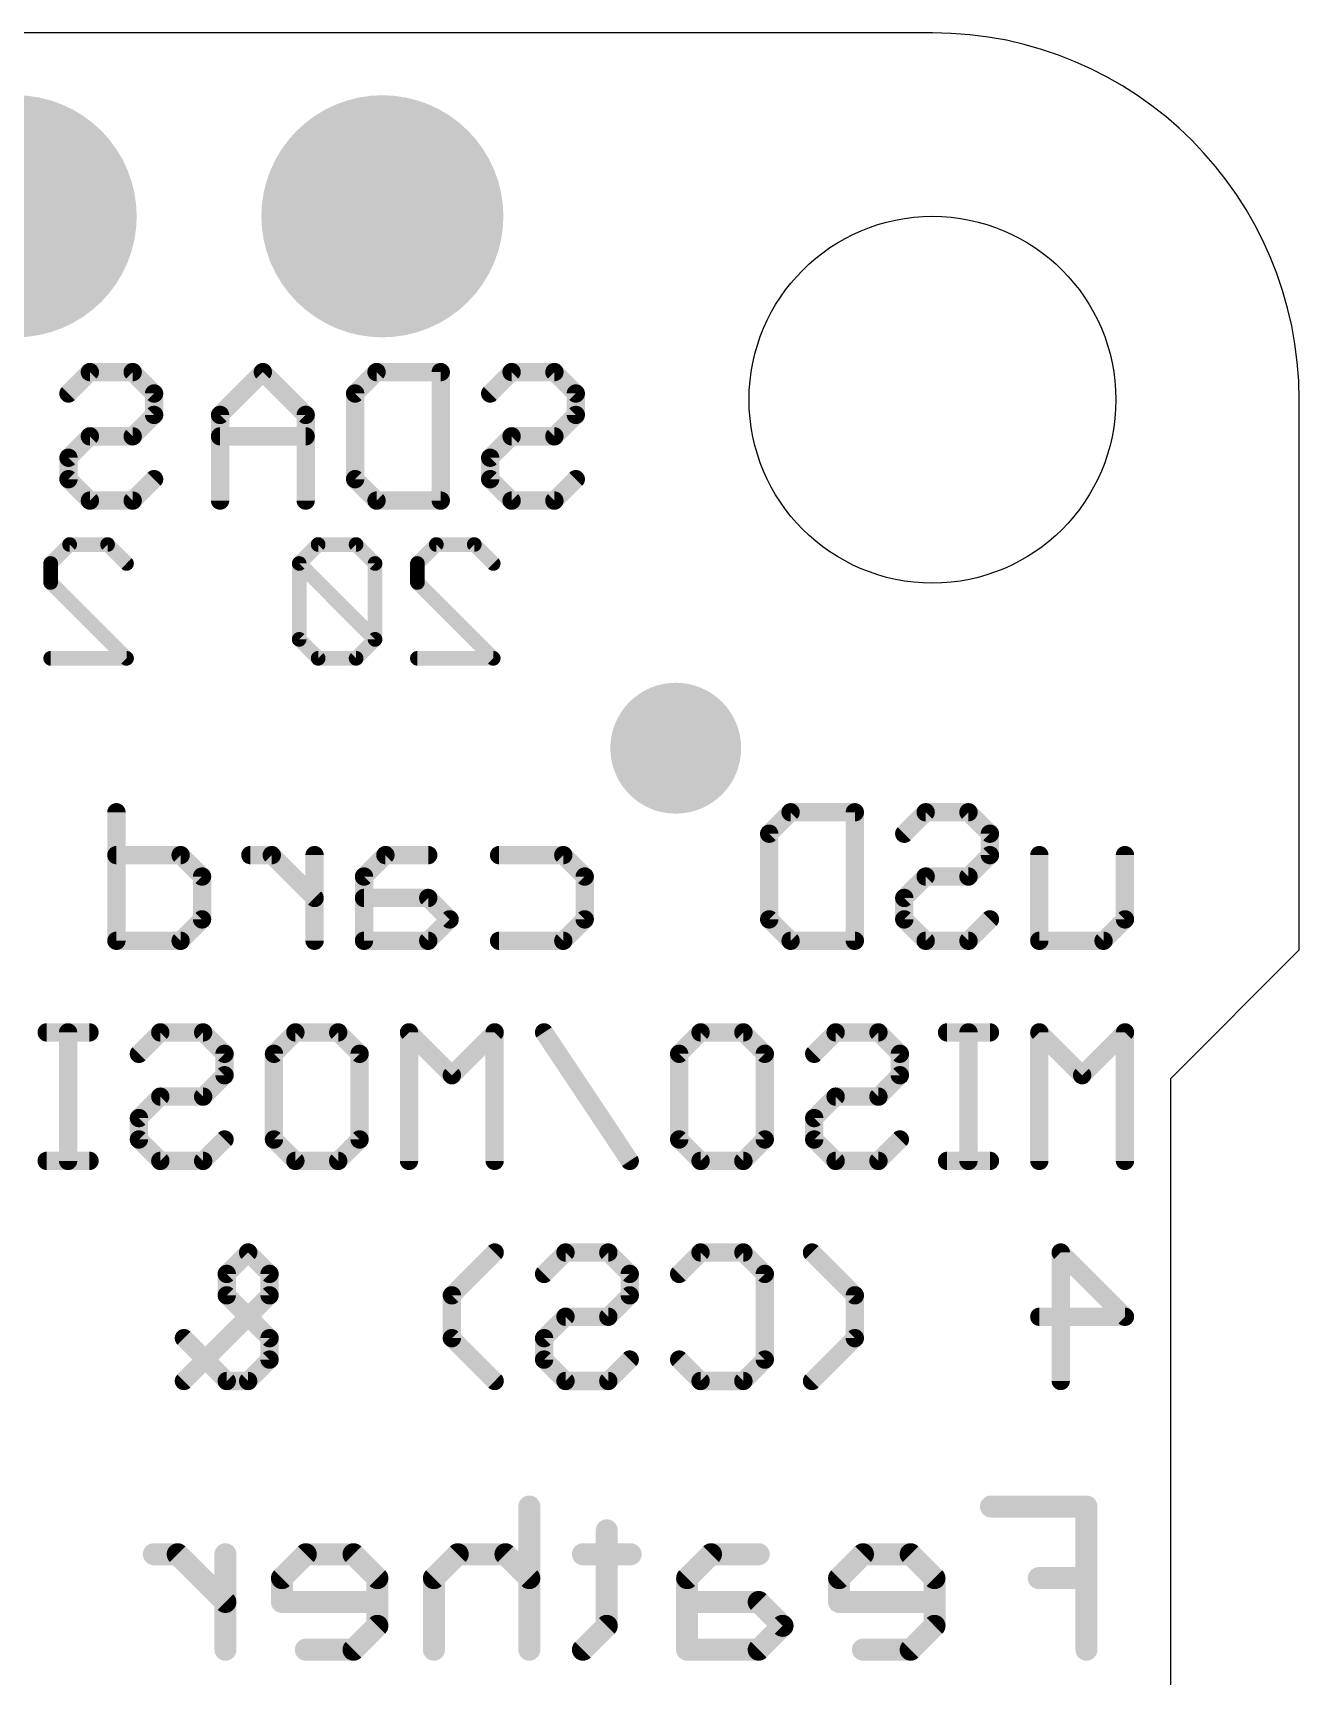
# Model space of a CAD drawing. Extents: x 0 to 50.8, y 0 to 22.9.
# Drawn here: x 42.03 to 50.8, y 11.48 to 22.86 of the extents above; entities that cross this region are included whole.
import ezdxf

# ---------------------------------------------------------------- set-up
doc = ezdxf.new("R2010")
doc.units = 0
for name, color, linetype in [('17', 110, 'CONTINUOUS'), ('18', 110, 'CONTINUOUS'), ('20', 53, 'CONTINUOUS'), ('22', 6, 'CONTINUOUS')]:
    doc.layers.add(name, color=color, linetype=linetype)

# ---------------------------------------------------------------- blocks, each defined once
blk = doc.blocks.new('ROUNDP')
at = {"const_width": 0.5}
blk.add_lwpolyline([(0, -0.25, 1), (0, 0.25, 1), (0, -0.25)], format="xyb", dxfattribs=at)
blk = doc.blocks.new('ROUNDV')
at = {"const_width": 0.5}
blk.add_lwpolyline([(0, -0.25, 1), (0, 0.25, 1), (0, -0.25)], format="xyb", dxfattribs=at)

msp = doc.modelspace()

# ---------------------------------------------------------------- linework, layer by layer
at = {"layer": '20'}
for p, q in [((48.26, 22.86), (2.54, 22.86)), ((50.8, 16.51), (50.8, 20.32)), ((49.911, 15.621), (50.8, 16.51)), ((49.911, 4.699), (49.911, 15.621))]:
    msp.add_line(p, q, dxfattribs=at)
msp.add_circle((48.26, 20.32), 1.27, dxfattribs=at)
msp.add_arc((48.26, 20.32), 2.54, 0, 90, dxfattribs=at)
at = {"layer": '22'}
for points, const_width in [([(42.2756, 20.363), (42.4239, 20.5113)], 0.127), ([(42.4239, 20.5113), (42.7205, 20.5113)], 0.127), ([(42.7205, 20.5113), (42.8688, 20.363)], 0.127), ([(43.6222, 20.5113), (43.3256, 20.2147)], 0.127), ([(43.9187, 20.2147), (43.6222, 20.5113)], 0.127), ([(44.2611, 20.363), (44.4094, 20.5113)], 0.127), ([(44.4094, 20.5113), (44.8543, 20.5113)], 0.127), ([(44.8543, 20.5113), (44.8543, 19.6215)], 0.127), ([(45.1966, 20.363), (45.3449, 20.5113)], 0.127), ([(45.3449, 20.5113), (45.6415, 20.5113)], 0.127), ([(45.6415, 20.5113), (45.7898, 20.363)], 0.127), ([(42.8688, 20.363), (42.8688, 20.2147)], 0.127), ([(44.2611, 19.7698), (44.2611, 20.363)], 0.127), ([(45.7898, 20.363), (45.7898, 20.2147)], 0.127), ([(42.8688, 20.2147), (42.7205, 20.0664)], 0.127), ([(43.3256, 20.2147), (43.3256, 19.6215)], 0.127), ([(43.9187, 19.6215), (43.9187, 20.2147)], 0.127), ([(45.7898, 20.2147), (45.6415, 20.0664)], 0.127), ([(42.4239, 20.0664), (42.2756, 19.9181)], 0.127), ([(42.7205, 20.0664), (42.4239, 20.0664)], 0.127), ([(43.9187, 20.0664), (43.3256, 20.0664)], 0.127), ([(45.3449, 20.0664), (45.1966, 19.9181)], 0.127), ([(45.6415, 20.0664), (45.3449, 20.0664)], 0.127), ([(42.2756, 19.9181), (42.2756, 19.7698)], 0.127), ([(45.1966, 19.9181), (45.1966, 19.7698)], 0.127), ([(42.2756, 19.7698), (42.4239, 19.6215)], 0.127), ([(42.7205, 19.6215), (42.8688, 19.7698)], 0.127), ([(44.4094, 19.6215), (44.2611, 19.7698)], 0.127), ([(45.1966, 19.7698), (45.3449, 19.6215)], 0.127), ([(45.6415, 19.6215), (45.7898, 19.7698)], 0.127), ([(42.4239, 19.6215), (42.7205, 19.6215)], 0.127), ([(44.8543, 19.6215), (44.4094, 19.6215)], 0.127), ([(45.3449, 19.6215), (45.6415, 19.6215)], 0.127), ([(42.1524, 19.186), (42.2837, 19.3174)], 0.1016), ([(42.2837, 19.3174), (42.5464, 19.3174)], 0.1016), ([(42.5464, 19.3174), (42.6778, 19.186)], 0.1016), ([(44.0052, 19.3174), (43.8738, 19.186)], 0.1016), ([(44.2679, 19.3174), (44.0052, 19.3174)], 0.1016), ([(44.3992, 19.186), (44.2679, 19.3174)], 0.1016), ([(44.6924, 19.186), (44.8237, 19.3174)], 0.1016), ([(44.8237, 19.3174), (45.0864, 19.3174)], 0.1016), ([(45.0864, 19.3174), (45.2178, 19.186)], 0.1016), ([(42.1524, 19.0547), (42.1524, 19.186)], 0.1016), ([(43.8738, 19.186), (43.8738, 18.6606)], 0.1016), ([(44.3992, 18.6606), (43.8738, 19.186)], 0.1016), ([(44.3992, 18.6606), (44.3992, 19.186)], 0.1016), ([(44.6924, 19.0547), (44.6924, 19.186)], 0.1016), ([(42.6778, 18.5293), (42.1524, 19.0547)], 0.1016), ([(45.2178, 18.5293), (44.6924, 19.0547)], 0.1016), ([(43.8738, 18.6606), (44.0052, 18.5293)], 0.1016), ([(44.2679, 18.5293), (44.3992, 18.6606)], 0.1016), ([(42.1524, 18.5293), (42.6778, 18.5293)], 0.1016), ([(44.0052, 18.5293), (44.2679, 18.5293)], 0.1016), ([(44.6924, 18.5293), (45.2178, 18.5293)], 0.1016), ([(42.6076, 17.4633), (42.6076, 16.5735)], 0.127), ([(47.1293, 17.315), (47.2776, 17.4633)], 0.127), ([(47.2776, 17.4633), (47.7225, 17.4633)], 0.127), ([(47.7225, 17.4633), (47.7225, 16.5735)], 0.127), ([(48.0648, 17.315), (48.2131, 17.4633)], 0.127), ([(48.2131, 17.4633), (48.5097, 17.4633)], 0.127), ([(48.5097, 17.4633), (48.658, 17.315)], 0.127), ([(47.1293, 16.7218), (47.1293, 17.315)], 0.127), ([(48.658, 17.315), (48.658, 17.1667)], 0.127), ([(43.0525, 17.1667), (42.6076, 17.1667)], 0.127), ([(43.2008, 17.0184), (43.0525, 17.1667)], 0.127), ([(43.6838, 17.1667), (43.5355, 17.1667)], 0.127), ([(43.9804, 16.8701), (43.6838, 17.1667)], 0.127), ([(43.9804, 16.5735), (43.9804, 17.1667)], 0.127), ([(44.471, 17.1667), (44.3227, 17.0184)], 0.127), ([(44.7676, 17.1667), (44.471, 17.1667)], 0.127), ([(45.2583, 17.1667), (45.7031, 17.1667)], 0.127), ([(45.7031, 17.1667), (45.8514, 17.0184)], 0.127), ([(48.658, 17.1667), (48.5097, 17.0184)], 0.127), ([(49.0003, 16.5735), (49.0003, 17.1667)], 0.127), ([(49.5935, 17.1667), (49.5935, 16.7218)], 0.127), ([(43.2008, 16.7218), (43.2008, 17.0184)], 0.127), ([(44.3227, 17.0184), (44.3227, 16.5735)], 0.127), ([(45.8514, 17.0184), (45.8514, 16.7218)], 0.127), ([(48.2131, 17.0184), (48.0648, 16.8701)], 0.127), ([(48.5097, 17.0184), (48.2131, 17.0184)], 0.127), ([(44.7676, 16.8701), (44.3227, 16.8701)], 0.127), ([(44.9159, 16.7218), (44.7676, 16.8701)], 0.127), ([(48.0648, 16.8701), (48.0648, 16.7218)], 0.127), ([(43.0525, 16.5735), (43.2008, 16.7218)], 0.127), ([(44.7676, 16.5735), (44.9159, 16.7218)], 0.127), ([(45.8514, 16.7218), (45.7031, 16.5735)], 0.127), ([(47.2776, 16.5735), (47.1293, 16.7218)], 0.127), ([(48.0648, 16.7218), (48.2131, 16.5735)], 0.127), ([(48.5097, 16.5735), (48.658, 16.7218)], 0.127), ([(49.5935, 16.7218), (49.4452, 16.5735)], 0.127), ([(42.6076, 16.5735), (43.0525, 16.5735)], 0.127), ([(44.3227, 16.5735), (44.7676, 16.5735)], 0.127), ([(45.7031, 16.5735), (45.2583, 16.5735)], 0.127), ([(47.7225, 16.5735), (47.2776, 16.5735)], 0.127), ([(48.2131, 16.5735), (48.5097, 16.5735)], 0.127), ([(49.4452, 16.5735), (49.0003, 16.5735)], 0.127), ([(42.4212, 15.9393), (42.1246, 15.9393)], 0.127), ([(42.2729, 15.0495), (42.2729, 15.9393)], 0.127), ([(42.7635, 15.791), (42.9118, 15.9393)], 0.127), ([(42.9118, 15.9393), (43.2084, 15.9393)], 0.127), ([(43.2084, 15.9393), (43.3567, 15.791)], 0.127), ([(43.6991, 15.791), (43.8473, 15.9393)], 0.127), ([(43.8473, 15.9393), (44.1439, 15.9393)], 0.127), ([(44.1439, 15.9393), (44.2922, 15.791)], 0.127), ([(44.9312, 15.6427), (44.6346, 15.9393)], 0.127), ([(44.6346, 15.9393), (44.6346, 15.0495)], 0.127), ([(45.2277, 15.9393), (44.9312, 15.6427)], 0.127), ([(45.2277, 15.0495), (45.2277, 15.9393)], 0.127), ([(46.1633, 15.0495), (45.5701, 15.9393)], 0.127), ([(46.5056, 15.791), (46.6539, 15.9393)], 0.127), ([(46.6539, 15.9393), (46.9505, 15.9393)], 0.127), ([(46.9505, 15.9393), (47.0988, 15.791)], 0.127), ([(47.4411, 15.791), (47.5894, 15.9393)], 0.127), ([(47.5894, 15.9393), (47.886, 15.9393)], 0.127), ([(47.886, 15.9393), (48.0343, 15.791)], 0.127), ([(48.658, 15.9393), (48.3614, 15.9393)], 0.127), ([(48.5097, 15.0495), (48.5097, 15.9393)], 0.127), ([(49.2969, 15.6427), (49.0003, 15.9393)], 0.127), ([(49.0003, 15.9393), (49.0003, 15.0495)], 0.127), ([(49.5935, 15.9393), (49.2969, 15.6427)], 0.127), ([(49.5935, 15.0495), (49.5935, 15.9393)], 0.127), ([(43.3567, 15.791), (43.3567, 15.6427)], 0.127), ([(43.6991, 15.1978), (43.6991, 15.791)], 0.127), ([(44.2922, 15.791), (44.2922, 15.1978)], 0.127), ([(46.5056, 15.1978), (46.5056, 15.791)], 0.127), ([(47.0988, 15.791), (47.0988, 15.1978)], 0.127), ([(48.0343, 15.791), (48.0343, 15.6427)], 0.127), ([(43.3567, 15.6427), (43.2084, 15.4944)], 0.127), ([(48.0343, 15.6427), (47.886, 15.4944)], 0.127), ([(42.9118, 15.4944), (42.7635, 15.3461)], 0.127), ([(43.2084, 15.4944), (42.9118, 15.4944)], 0.127), ([(47.5894, 15.4944), (47.4411, 15.3461)], 0.127), ([(47.886, 15.4944), (47.5894, 15.4944)], 0.127), ([(42.7635, 15.3461), (42.7635, 15.1978)], 0.127), ([(47.4411, 15.3461), (47.4411, 15.1978)], 0.127), ([(42.7635, 15.1978), (42.9118, 15.0495)], 0.127), ([(43.2084, 15.0495), (43.3567, 15.1978)], 0.127), ([(43.8473, 15.0495), (43.6991, 15.1978)], 0.127), ([(44.2922, 15.1978), (44.1439, 15.0495)], 0.127), ([(46.6539, 15.0495), (46.5056, 15.1978)], 0.127), ([(47.0988, 15.1978), (46.9505, 15.0495)], 0.127), ([(47.4411, 15.1978), (47.5894, 15.0495)], 0.127), ([(47.886, 15.0495), (48.0343, 15.1978)], 0.127), ([(42.4212, 15.0495), (42.1246, 15.0495)], 0.127), ([(42.9118, 15.0495), (43.2084, 15.0495)], 0.127), ([(44.1439, 15.0495), (43.8473, 15.0495)], 0.127), ([(46.9505, 15.0495), (46.6539, 15.0495)], 0.127), ([(47.5894, 15.0495), (47.886, 15.0495)], 0.127), ([(48.658, 15.0495), (48.3614, 15.0495)], 0.127), ([(43.372, 14.267), (43.5203, 14.4153)], 0.127), ([(43.5203, 14.4153), (43.6686, 14.267)], 0.127), ([(44.9312, 14.1187), (45.2277, 14.4153)], 0.127), ([(45.5701, 14.267), (45.7184, 14.4153)], 0.127), ([(45.7184, 14.4153), (46.015, 14.4153)], 0.127), ([(46.015, 14.4153), (46.1633, 14.267)], 0.127), ([(46.5056, 14.267), (46.6539, 14.4153)], 0.127), ([(46.6539, 14.4153), (46.9505, 14.4153)], 0.127), ([(46.9505, 14.4153), (47.0988, 14.267)], 0.127), ([(47.7225, 14.1187), (47.4259, 14.4153)], 0.127), ([(49.1486, 13.5255), (49.1486, 14.4153)], 0.127), ([(49.1486, 14.4153), (49.5935, 13.9704)], 0.127), ([(43.372, 14.1187), (43.372, 14.267)], 0.127), ([(43.6686, 14.267), (43.6686, 14.1187)], 0.127), ([(46.1633, 14.267), (46.1633, 14.1187)], 0.127), ([(47.0988, 14.267), (47.0988, 13.6738)], 0.127), ([(43.6686, 14.1187), (43.0754, 13.5255)], 0.127), ([(43.6686, 13.8221), (43.372, 14.1187)], 0.127), ([(44.9312, 13.8221), (44.9312, 14.1187)], 0.127), ([(46.1633, 14.1187), (46.015, 13.9704)], 0.127), ([(47.7225, 13.8221), (47.7225, 14.1187)], 0.127), ([(45.7184, 13.9704), (45.5701, 13.8221)], 0.127), ([(46.015, 13.9704), (45.7184, 13.9704)], 0.127), ([(49.5935, 13.9704), (49.0003, 13.9704)], 0.127), ([(43.0754, 13.8221), (43.372, 13.5255)], 0.127), ([(43.6686, 13.6738), (43.6686, 13.8221)], 0.127), ([(45.2277, 13.5255), (44.9312, 13.8221)], 0.127), ([(45.5701, 13.8221), (45.5701, 13.6738)], 0.127), ([(47.4259, 13.5255), (47.7225, 13.8221)], 0.127), ([(43.5203, 13.5255), (43.6686, 13.6738)], 0.127), ([(45.5701, 13.6738), (45.7184, 13.5255)], 0.127), ([(46.015, 13.5255), (46.1633, 13.6738)], 0.127), ([(46.6539, 13.5255), (46.5056, 13.6738)], 0.127), ([(47.0988, 13.6738), (46.9505, 13.5255)], 0.127), ([(43.372, 13.5255), (43.5203, 13.5255)], 0.127), ([(45.7184, 13.5255), (46.015, 13.5255)], 0.127), ([(46.9505, 13.5255), (46.6539, 13.5255)], 0.127), ([(45.4678, 12.6564), (45.4678, 11.665)], 0.1524), ([(49.3268, 12.6564), (48.6658, 12.6564)], 0.1524), ([(49.3268, 11.665), (49.3268, 12.6564)], 0.1524), ([(46.0042, 12.4912), (46.0042, 11.8302)], 0.1524), ([(43.0324, 12.3259), (42.8671, 12.3259)], 0.1524), ([(43.3629, 11.9954), (43.0324, 12.3259)], 0.1524), ([(43.3629, 11.665), (43.3629, 12.3259)], 0.1524), ([(43.9196, 12.3259), (43.7544, 12.1607)], 0.1524), ([(44.2501, 12.3259), (43.9196, 12.3259)], 0.1524), ([(44.4153, 12.1607), (44.2501, 12.3259)], 0.1524), ([(44.9721, 12.3259), (44.8068, 12.1607)], 0.1524), ([(45.3025, 12.3259), (44.9721, 12.3259)], 0.1524), ([(45.4678, 12.1607), (45.3025, 12.3259)], 0.1524), ([(46.1694, 12.3259), (45.8389, 12.3259)], 0.1524), ([(46.7262, 12.3259), (46.5609, 12.1607)], 0.1524), ([(47.0566, 12.3259), (46.7262, 12.3259)], 0.1524), ([(47.7786, 12.3259), (47.6134, 12.1607)], 0.1524), ([(48.1091, 12.3259), (47.7786, 12.3259)], 0.1524), ([(48.2743, 12.1607), (48.1091, 12.3259)], 0.1524), ([(43.7544, 12.1607), (43.7544, 11.9954)], 0.1524), ([(44.4153, 11.8302), (44.4153, 12.1607)], 0.1524), ([(44.8068, 12.1607), (44.8068, 11.665)], 0.1524), ([(46.5609, 12.1607), (46.5609, 11.665)], 0.1524), ([(47.6134, 12.1607), (47.6134, 11.9954)], 0.1524), ([(48.2743, 11.8302), (48.2743, 12.1607)], 0.1524), ([(49.3268, 12.1607), (48.9963, 12.1607)], 0.1524), ([(43.7544, 11.9954), (44.4153, 11.9954)], 0.1524), ([(47.0566, 11.9954), (46.5609, 11.9954)], 0.1524), ([(47.2219, 11.8302), (47.0566, 11.9954)], 0.1524), ([(47.6134, 11.9954), (48.2743, 11.9954)], 0.1524), ([(44.2501, 11.665), (44.4153, 11.8302)], 0.1524), ([(46.0042, 11.8302), (45.8389, 11.665)], 0.1524), ([(47.0566, 11.665), (47.2219, 11.8302)], 0.1524), ([(48.1091, 11.665), (48.2743, 11.8302)], 0.1524), ([(43.9196, 11.665), (44.2501, 11.665)], 0.1524), ([(46.5609, 11.665), (47.0566, 11.665)], 0.1524), ([(47.7786, 11.665), (48.1091, 11.665)], 0.1524)]:
    msp.add_lwpolyline(points, dxfattribs=dict(at, const_width=const_width))
for points, const_width in [([(42.4239, 20.543, 1), (42.4239, 20.4795)], 0.0635), ([(42.4464, 20.4888, 1), (42.4014, 20.5337)], 0.0635), ([(42.7429, 20.5337, 1), (42.698, 20.4888)], 0.0635), ([(42.7205, 20.4795, 1), (42.7205, 20.543)], 0.0635), ([(43.6446, 20.5337, 1), (43.5997, 20.4888)], 0.0635), ([(43.6446, 20.4888, 1), (43.5997, 20.5337)], 0.0635), ([(44.4094, 20.543, 1), (44.4094, 20.4795)], 0.0635), ([(44.4318, 20.4888, 1), (44.3869, 20.5337)], 0.0635), ([(44.886, 20.5113, 1), (44.8225, 20.5113)], 0.0635), ([(44.8543, 20.4795, 1), (44.8543, 20.543)], 0.0635), ([(45.3449, 20.543, 1), (45.3449, 20.4795)], 0.0635), ([(45.3674, 20.4888, 1), (45.3224, 20.5337)], 0.0635), ([(45.6639, 20.5337, 1), (45.619, 20.4888)], 0.0635), ([(45.6415, 20.4795, 1), (45.6415, 20.543)], 0.0635), ([(42.2532, 20.3854, 1), (42.2981, 20.3405)], 0.0635), ([(42.9005, 20.363, 1), (42.837, 20.363)], 0.0635), ([(42.8463, 20.3405, 1), (42.8912, 20.3854)], 0.0635), ([(44.2928, 20.363, 1), (44.2293, 20.363)], 0.0635), ([(44.2386, 20.3854, 1), (44.2835, 20.3405)], 0.0635), ([(45.1742, 20.3854, 1), (45.2191, 20.3405)], 0.0635), ([(45.8215, 20.363, 1), (45.758, 20.363)], 0.0635), ([(45.7673, 20.3405, 1), (45.8122, 20.3854)], 0.0635), ([(42.8912, 20.1922, 1), (42.8463, 20.2371)], 0.0635), ([(43.3573, 20.2147, 1), (43.2938, 20.2147)], 0.0635), ([(43.3031, 20.2371, 1), (43.348, 20.1922)], 0.0635), ([(43.9505, 20.2147, 1), (43.887, 20.2147)], 0.0635), ([(43.8963, 20.1922, 1), (43.9412, 20.2371)], 0.0635), ([(45.8122, 20.1922, 1), (45.7673, 20.2371)], 0.0635), ([(42.837, 20.2147, 1), (42.9005, 20.2147)], 0.0635), ([(45.758, 20.2147, 1), (45.8215, 20.2147)], 0.0635), ([(42.4239, 20.0981, 1), (42.4239, 20.0346)], 0.0635), ([(42.4464, 20.0439, 1), (42.4014, 20.0888)], 0.0635), ([(42.698, 20.0888, 1), (42.7429, 20.0439)], 0.0635), ([(42.7205, 20.0346, 1), (42.7205, 20.0981)], 0.0635), ([(43.3256, 20.0981, 1), (43.3256, 20.0346)], 0.0635), ([(43.9187, 20.0346, 1), (43.9187, 20.0981)], 0.0635), ([(45.3449, 20.0981, 1), (45.3449, 20.0346)], 0.0635), ([(45.3674, 20.0439, 1), (45.3224, 20.0888)], 0.0635), ([(45.619, 20.0888, 1), (45.6639, 20.0439)], 0.0635), ([(45.6415, 20.0346, 1), (45.6415, 20.0981)], 0.0635), ([(42.3074, 19.9181, 1), (42.2439, 19.9181)], 0.0635), ([(42.2532, 19.9405, 1), (42.2981, 19.8956)], 0.0635), ([(45.2284, 19.9181, 1), (45.1649, 19.9181)], 0.0635), ([(45.1742, 19.9405, 1), (45.2191, 19.8956)], 0.0635), ([(42.2439, 19.7698, 1), (42.3074, 19.7698)], 0.0635), ([(42.2981, 19.7922, 1), (42.2532, 19.7473)], 0.0635), ([(42.8912, 19.7473, 1), (42.8463, 19.7922)], 0.0635), ([(44.2293, 19.7698, 1), (44.2928, 19.7698)], 0.0635), ([(44.2835, 19.7922, 1), (44.2386, 19.7473)], 0.0635), ([(45.2191, 19.7922, 1), (45.1742, 19.7473)], 0.0635), ([(45.1649, 19.7698, 1), (45.2284, 19.7698)], 0.0635), ([(45.8122, 19.7473, 1), (45.7673, 19.7922)], 0.0635), ([(42.4239, 19.6532, 1), (42.4239, 19.5898)], 0.0635), ([(42.7205, 19.5898, 1), (42.7205, 19.6532)], 0.0635), ([(44.4094, 19.6532, 1), (44.4094, 19.5898)], 0.0635), ([(44.8543, 19.5898, 1), (44.8543, 19.6532)], 0.0635), ([(45.3449, 19.6532, 1), (45.3449, 19.5898)], 0.0635), ([(45.6415, 19.5898, 1), (45.6415, 19.6532)], 0.0635), ([(42.4014, 19.599, 1), (42.4464, 19.644)], 0.0635), ([(42.698, 19.644, 1), (42.7429, 19.599)], 0.0635), ([(43.2938, 19.6215, 1), (43.3573, 19.6215)], 0.0635), ([(43.887, 19.6215, 1), (43.9505, 19.6215)], 0.0635), ([(44.3869, 19.599, 1), (44.4318, 19.644)], 0.0635), ([(44.8225, 19.6215, 1), (44.886, 19.6215)], 0.0635), ([(45.3224, 19.599, 1), (45.3674, 19.644)], 0.0635), ([(45.619, 19.644, 1), (45.6639, 19.599)], 0.0635), ([(42.2837, 19.3428, 1), (42.2837, 19.292)], 0.0508), ([(42.3017, 19.2994, 1), (42.2658, 19.3353)], 0.0508), ([(42.5644, 19.3353, 1), (42.5285, 19.2994)], 0.0508), ([(42.5464, 19.292, 1), (42.5464, 19.3428)], 0.0508), ([(44.0052, 19.3428, 1), (44.0052, 19.292)], 0.0508), ([(44.0231, 19.2994, 1), (43.9872, 19.3353)], 0.0508), ([(44.2858, 19.3353, 1), (44.2499, 19.2994)], 0.0508), ([(44.2679, 19.292, 1), (44.2679, 19.3428)], 0.0508), ([(44.8237, 19.3428, 1), (44.8237, 19.292)], 0.0508), ([(44.8417, 19.2994, 1), (44.8058, 19.3353)], 0.0508), ([(45.1044, 19.3353, 1), (45.0685, 19.2994)], 0.0508), ([(45.0864, 19.292, 1), (45.0864, 19.3428)], 0.0508), ([(42.1778, 19.186, 1), (42.127, 19.186)], 0.0508), ([(42.1344, 19.204, 1), (42.1704, 19.1681)], 0.0508), ([(42.6598, 19.1681, 1), (42.6957, 19.204)], 0.0508), ([(43.8992, 19.186, 1), (43.8484, 19.186)], 0.0508), ([(43.8918, 19.204, 1), (43.8559, 19.1681)], 0.0508), ([(43.8559, 19.204, 1), (43.8918, 19.1681)], 0.0508), ([(44.4246, 19.186, 1), (44.3738, 19.186)], 0.0508), ([(44.3812, 19.1681, 1), (44.4172, 19.204)], 0.0508), ([(44.7178, 19.186, 1), (44.667, 19.186)], 0.0508), ([(44.6744, 19.204, 1), (44.7104, 19.1681)], 0.0508), ([(45.1998, 19.1681, 1), (45.2357, 19.204)], 0.0508), ([(42.1704, 19.0726, 1), (42.1344, 19.0367)], 0.0508), ([(42.127, 19.0547, 1), (42.1778, 19.0547)], 0.0508), ([(44.7104, 19.0726, 1), (44.6744, 19.0367)], 0.0508), ([(44.667, 19.0547, 1), (44.7178, 19.0547)], 0.0508), ([(43.8484, 18.6606, 1), (43.8992, 18.6606)], 0.0508), ([(43.8918, 18.6786, 1), (43.8559, 18.6427)], 0.0508), ([(44.3738, 18.6606, 1), (44.4246, 18.6606)], 0.0508), ([(44.4172, 18.6427, 1), (44.3812, 18.6786)], 0.0508), ([(44.3812, 18.6427, 1), (44.4172, 18.6786)], 0.0508), ([(42.1524, 18.5547, 1), (42.1524, 18.5039)], 0.0508), ([(42.6598, 18.5113, 1), (42.6957, 18.5473)], 0.0508), ([(42.6778, 18.5039, 1), (42.6778, 18.5547)], 0.0508), ([(44.0052, 18.5547, 1), (44.0052, 18.5039)], 0.0508), ([(43.9872, 18.5113, 1), (44.0231, 18.5473)], 0.0508), ([(44.2499, 18.5473, 1), (44.2858, 18.5113)], 0.0508), ([(44.2679, 18.5039, 1), (44.2679, 18.5547)], 0.0508), ([(44.6924, 18.5547, 1), (44.6924, 18.5039)], 0.0508), ([(45.1998, 18.5113, 1), (45.2357, 18.5473)], 0.0508), ([(45.2178, 18.5039, 1), (45.2178, 18.5547)], 0.0508), ([(42.6394, 17.4633, 1), (42.5759, 17.4633)], 0.0635), ([(47.2776, 17.495, 1), (47.2776, 17.4315)], 0.0635), ([(47.3, 17.4408, 1), (47.2551, 17.4857)], 0.0635), ([(47.7542, 17.4633, 1), (47.6907, 17.4633)], 0.0635), ([(47.7225, 17.4315, 1), (47.7225, 17.495)], 0.0635), ([(48.2131, 17.495, 1), (48.2131, 17.4315)], 0.0635), ([(48.2356, 17.4408, 1), (48.1907, 17.4857)], 0.0635), ([(48.5321, 17.4857, 1), (48.4872, 17.4408)], 0.0635), ([(48.5097, 17.4315, 1), (48.5097, 17.495)], 0.0635), ([(47.161, 17.315, 1), (47.0975, 17.315)], 0.0635), ([(47.1068, 17.3374, 1), (47.1517, 17.2925)], 0.0635), ([(48.0424, 17.3374, 1), (48.0873, 17.2925)], 0.0635), ([(48.6897, 17.315, 1), (48.6262, 17.315)], 0.0635), ([(48.6355, 17.2925, 1), (48.6804, 17.3374)], 0.0635), ([(42.6076, 17.1984, 1), (42.6076, 17.1349)], 0.0635), ([(43.075, 17.1891, 1), (43.03, 17.1442)], 0.0635), ([(43.0525, 17.1349, 1), (43.0525, 17.1984)], 0.0635), ([(43.5355, 17.1984, 1), (43.5355, 17.1349)], 0.0635), ([(43.7063, 17.1891, 1), (43.6614, 17.1442)], 0.0635), ([(43.6838, 17.1349, 1), (43.6838, 17.1984)], 0.0635), ([(44.0121, 17.1667, 1), (43.9486, 17.1667)], 0.0635), ([(44.471, 17.1984, 1), (44.471, 17.1349)], 0.0635), ([(44.4935, 17.1442, 1), (44.4486, 17.1891)], 0.0635), ([(44.7676, 17.1349, 1), (44.7676, 17.1984)], 0.0635), ([(45.2583, 17.1984, 1), (45.2583, 17.1349)], 0.0635), ([(45.7256, 17.1891, 1), (45.6807, 17.1442)], 0.0635), ([(45.7031, 17.1349, 1), (45.7031, 17.1984)], 0.0635), ([(48.6262, 17.1667, 1), (48.6897, 17.1667)], 0.0635), ([(48.6804, 17.1442, 1), (48.6355, 17.1891)], 0.0635), ([(49.0321, 17.1667, 1), (48.9686, 17.1667)], 0.0635), ([(49.6253, 17.1667, 1), (49.5618, 17.1667)], 0.0635), ([(43.2325, 17.0184, 1), (43.169, 17.0184)], 0.0635), ([(43.1783, 16.9959, 1), (43.2232, 17.0408)], 0.0635), ([(44.3545, 17.0184, 1), (44.291, 17.0184)], 0.0635), ([(44.3003, 17.0408, 1), (44.3452, 16.9959)], 0.0635), ([(45.8832, 17.0184, 1), (45.8197, 17.0184)], 0.0635), ([(45.829, 16.9959, 1), (45.8739, 17.0408)], 0.0635), ([(48.2131, 17.0501, 1), (48.2131, 16.9866)], 0.0635), ([(48.2356, 16.9959, 1), (48.1907, 17.0408)], 0.0635), ([(48.4872, 17.0408, 1), (48.5321, 16.9959)], 0.0635), ([(48.5097, 16.9866, 1), (48.5097, 17.0501)], 0.0635), ([(43.9579, 16.8476, 1), (44.0028, 16.8925)], 0.0635), ([(44.3227, 16.9018, 1), (44.3227, 16.8383)], 0.0635), ([(44.7901, 16.8925, 1), (44.7452, 16.8476)], 0.0635), ([(44.7676, 16.8383, 1), (44.7676, 16.9018)], 0.0635), ([(48.0966, 16.8701, 1), (48.0331, 16.8701)], 0.0635), ([(48.0424, 16.8925, 1), (48.0873, 16.8476)], 0.0635), ([(43.169, 16.7218, 1), (43.2325, 16.7218)], 0.0635), ([(43.2232, 16.6993, 1), (43.1783, 16.7442)], 0.0635), ([(44.9384, 16.6993, 1), (44.8935, 16.7442)], 0.0635), ([(44.8935, 16.6993, 1), (44.9384, 16.7442)], 0.0635), ([(45.8197, 16.7218, 1), (45.8832, 16.7218)], 0.0635), ([(45.8739, 16.6993, 1), (45.829, 16.7442)], 0.0635), ([(47.0975, 16.7218, 1), (47.161, 16.7218)], 0.0635), ([(47.1517, 16.7442, 1), (47.1068, 16.6993)], 0.0635), ([(48.0331, 16.7218, 1), (48.0966, 16.7218)], 0.0635), ([(48.0873, 16.7442, 1), (48.0424, 16.6993)], 0.0635), ([(48.6804, 16.6993, 1), (48.6355, 16.7442)], 0.0635), ([(49.5618, 16.7218, 1), (49.6253, 16.7218)], 0.0635), ([(49.616, 16.6993, 1), (49.571, 16.7442)], 0.0635), ([(42.6076, 16.6052, 1), (42.6076, 16.5418)], 0.0635), ([(43.03, 16.596, 1), (43.075, 16.551)], 0.0635), ([(43.0525, 16.5418, 1), (43.0525, 16.6052)], 0.0635), ([(44.3227, 16.6052, 1), (44.3227, 16.5418)], 0.0635), ([(44.7452, 16.596, 1), (44.7901, 16.551)], 0.0635), ([(44.7676, 16.5418, 1), (44.7676, 16.6052)], 0.0635), ([(45.2583, 16.6052, 1), (45.2583, 16.5418)], 0.0635), ([(45.6807, 16.596, 1), (45.7256, 16.551)], 0.0635), ([(45.7031, 16.5418, 1), (45.7031, 16.6052)], 0.0635), ([(47.2776, 16.6052, 1), (47.2776, 16.5418)], 0.0635), ([(47.2551, 16.551, 1), (47.3, 16.596)], 0.0635), ([(47.7225, 16.5418, 1), (47.7225, 16.6052)], 0.0635), ([(48.2131, 16.6052, 1), (48.2131, 16.5418)], 0.0635), ([(48.1907, 16.551, 1), (48.2356, 16.596)], 0.0635), ([(48.4872, 16.596, 1), (48.5321, 16.551)], 0.0635), ([(48.5097, 16.5418, 1), (48.5097, 16.6052)], 0.0635), ([(49.0003, 16.6052, 1), (49.0003, 16.5418)], 0.0635), ([(49.4228, 16.596, 1), (49.4677, 16.551)], 0.0635), ([(49.4452, 16.5418, 1), (49.4452, 16.6052)], 0.0635), ([(42.5759, 16.5735, 1), (42.6394, 16.5735)], 0.0635), ([(43.9486, 16.5735, 1), (44.0121, 16.5735)], 0.0635), ([(44.291, 16.5735, 1), (44.3545, 16.5735)], 0.0635), ([(47.6907, 16.5735, 1), (47.7542, 16.5735)], 0.0635), ([(48.9686, 16.5735, 1), (49.0321, 16.5735)], 0.0635), ([(42.1246, 15.971, 1), (42.1246, 15.9075)], 0.0635), ([(42.3047, 15.9393, 1), (42.2411, 15.9393)], 0.0635), ([(42.4212, 15.9075, 1), (42.4212, 15.971)], 0.0635), ([(42.9118, 15.971, 1), (42.9118, 15.9075)], 0.0635), ([(42.9343, 15.9168, 1), (42.8894, 15.9617)], 0.0635), ([(43.2309, 15.9617, 1), (43.186, 15.9168)], 0.0635), ([(43.2084, 15.9075, 1), (43.2084, 15.971)], 0.0635), ([(43.8473, 15.971, 1), (43.8473, 15.9075)], 0.0635), ([(43.8698, 15.9168, 1), (43.8249, 15.9617)], 0.0635), ([(44.1664, 15.9617, 1), (44.1215, 15.9168)], 0.0635), ([(44.1439, 15.9075, 1), (44.1439, 15.971)], 0.0635), ([(44.6663, 15.9393, 1), (44.6028, 15.9393)], 0.0635), ([(44.657, 15.9617, 1), (44.6121, 15.9168)], 0.0635), ([(45.2595, 15.9393, 1), (45.196, 15.9393)], 0.0635), ([(45.2502, 15.9168, 1), (45.2053, 15.9617)], 0.0635), ([(45.5965, 15.9569, 1), (45.5437, 15.9216)], 0.0635), ([(46.6539, 15.971, 1), (46.6539, 15.9075)], 0.0635), ([(46.6764, 15.9168, 1), (46.6315, 15.9617)], 0.0635), ([(46.9729, 15.9617, 1), (46.928, 15.9168)], 0.0635), ([(46.9505, 15.9075, 1), (46.9505, 15.971)], 0.0635), ([(47.5894, 15.971, 1), (47.5894, 15.9075)], 0.0635), ([(47.6119, 15.9168, 1), (47.567, 15.9617)], 0.0635), ([(47.9085, 15.9617, 1), (47.8636, 15.9168)], 0.0635), ([(47.886, 15.9075, 1), (47.886, 15.971)], 0.0635), ([(48.3614, 15.971, 1), (48.3614, 15.9075)], 0.0635), ([(48.5414, 15.9393, 1), (48.4779, 15.9393)], 0.0635), ([(48.658, 15.9075, 1), (48.658, 15.971)], 0.0635), ([(49.0321, 15.9393, 1), (48.9686, 15.9393)], 0.0635), ([(49.0228, 15.9617, 1), (48.9779, 15.9168)], 0.0635), ([(49.6253, 15.9393, 1), (49.5618, 15.9393)], 0.0635), ([(49.616, 15.9168, 1), (49.571, 15.9617)], 0.0635), ([(42.7411, 15.8134, 1), (42.786, 15.7685)], 0.0635), ([(43.3885, 15.791, 1), (43.325, 15.791)], 0.0635), ([(43.3343, 15.7685, 1), (43.3792, 15.8134)], 0.0635), ([(43.7308, 15.791, 1), (43.6673, 15.791)], 0.0635), ([(43.6766, 15.8134, 1), (43.7215, 15.7685)], 0.0635), ([(44.324, 15.791, 1), (44.2605, 15.791)], 0.0635), ([(44.2698, 15.7685, 1), (44.3147, 15.8134)], 0.0635), ([(46.5374, 15.791, 1), (46.4739, 15.791)], 0.0635), ([(46.4832, 15.8134, 1), (46.5281, 15.7685)], 0.0635), ([(47.1305, 15.791, 1), (47.067, 15.791)], 0.0635), ([(47.0763, 15.7685, 1), (47.1212, 15.8134)], 0.0635), ([(47.4187, 15.8134, 1), (47.4636, 15.7685)], 0.0635), ([(48.0661, 15.791, 1), (48.0026, 15.791)], 0.0635), ([(48.0119, 15.7685, 1), (48.0568, 15.8134)], 0.0635), ([(43.3792, 15.6202, 1), (43.3343, 15.6651)], 0.0635), ([(48.0568, 15.6202, 1), (48.0119, 15.6651)], 0.0635), ([(43.325, 15.6427, 1), (43.3885, 15.6427)], 0.0635), ([(44.9087, 15.6651, 1), (44.9536, 15.6202)], 0.0635), ([(44.9087, 15.6202, 1), (44.9536, 15.6651)], 0.0635), ([(48.0026, 15.6427, 1), (48.0661, 15.6427)], 0.0635), ([(49.2745, 15.6651, 1), (49.3194, 15.6202)], 0.0635), ([(49.2745, 15.6202, 1), (49.3194, 15.6651)], 0.0635), ([(42.9118, 15.5261, 1), (42.9118, 15.4626)], 0.0635), ([(42.9343, 15.4719, 1), (42.8894, 15.5168)], 0.0635), ([(43.186, 15.5168, 1), (43.2309, 15.4719)], 0.0635), ([(43.2084, 15.4626, 1), (43.2084, 15.5261)], 0.0635), ([(47.5894, 15.5261, 1), (47.5894, 15.4626)], 0.0635), ([(47.6119, 15.4719, 1), (47.567, 15.5168)], 0.0635), ([(47.8636, 15.5168, 1), (47.9085, 15.4719)], 0.0635), ([(47.886, 15.4626, 1), (47.886, 15.5261)], 0.0635), ([(42.7953, 15.3461, 1), (42.7318, 15.3461)], 0.0635), ([(42.7411, 15.3685, 1), (42.786, 15.3236)], 0.0635), ([(47.4729, 15.3461, 1), (47.4094, 15.3461)], 0.0635), ([(47.4187, 15.3685, 1), (47.4636, 15.3236)], 0.0635), ([(42.786, 15.2202, 1), (42.7411, 15.1753)], 0.0635), ([(43.3792, 15.1753, 1), (43.3343, 15.2202)], 0.0635), ([(43.7215, 15.2202, 1), (43.6766, 15.1753)], 0.0635), ([(44.3147, 15.1753, 1), (44.2698, 15.2202)], 0.0635), ([(46.5281, 15.2202, 1), (46.4832, 15.1753)], 0.0635), ([(47.1212, 15.1753, 1), (47.0763, 15.2202)], 0.0635), ([(47.4636, 15.2202, 1), (47.4187, 15.1753)], 0.0635), ([(48.0568, 15.1753, 1), (48.0119, 15.2202)], 0.0635), ([(42.7318, 15.1978, 1), (42.7953, 15.1978)], 0.0635), ([(43.6673, 15.1978, 1), (43.7308, 15.1978)], 0.0635), ([(44.2605, 15.1978, 1), (44.324, 15.1978)], 0.0635), ([(46.4739, 15.1978, 1), (46.5374, 15.1978)], 0.0635), ([(47.067, 15.1978, 1), (47.1305, 15.1978)], 0.0635), ([(47.4094, 15.1978, 1), (47.4729, 15.1978)], 0.0635), ([(42.1246, 15.0813, 1), (42.1246, 15.0177)], 0.0635), ([(42.2411, 15.0495, 1), (42.3047, 15.0495)], 0.0635), ([(42.4212, 15.0177, 1), (42.4212, 15.0813)], 0.0635), ([(42.9118, 15.0813, 1), (42.9118, 15.0177)], 0.0635), ([(42.8894, 15.027, 1), (42.9343, 15.072)], 0.0635), ([(43.186, 15.072, 1), (43.2309, 15.027)], 0.0635), ([(43.2084, 15.0177, 1), (43.2084, 15.0813)], 0.0635), ([(43.8473, 15.0813, 1), (43.8473, 15.0177)], 0.0635), ([(43.8249, 15.027, 1), (43.8698, 15.072)], 0.0635), ([(44.1215, 15.072, 1), (44.1664, 15.027)], 0.0635), ([(44.1439, 15.0177, 1), (44.1439, 15.0813)], 0.0635), ([(44.6028, 15.0495, 1), (44.6663, 15.0495)], 0.0635), ([(45.196, 15.0495, 1), (45.2595, 15.0495)], 0.0635), ([(46.1368, 15.0319, 1), (46.1897, 15.0671)], 0.0635), ([(46.6539, 15.0813, 1), (46.6539, 15.0177)], 0.0635), ([(46.6315, 15.027, 1), (46.6764, 15.072)], 0.0635), ([(46.928, 15.072, 1), (46.9729, 15.027)], 0.0635), ([(46.9505, 15.0177, 1), (46.9505, 15.0813)], 0.0635), ([(47.5894, 15.0813, 1), (47.5894, 15.0177)], 0.0635), ([(47.567, 15.027, 1), (47.6119, 15.072)], 0.0635), ([(47.8636, 15.072, 1), (47.9085, 15.027)], 0.0635), ([(47.886, 15.0177, 1), (47.886, 15.0813)], 0.0635), ([(48.3614, 15.0813, 1), (48.3614, 15.0177)], 0.0635), ([(48.4779, 15.0495, 1), (48.5414, 15.0495)], 0.0635), ([(48.658, 15.0177, 1), (48.658, 15.0813)], 0.0635), ([(48.9686, 15.0495, 1), (49.0321, 15.0495)], 0.0635), ([(49.5618, 15.0495, 1), (49.6253, 15.0495)], 0.0635), ([(43.5427, 14.4377, 1), (43.4978, 14.3928)], 0.0635), ([(43.5427, 14.3928, 1), (43.4978, 14.4377)], 0.0635), ([(45.2502, 14.3928, 1), (45.2053, 14.4377)], 0.0635), ([(45.7184, 14.447, 1), (45.7184, 14.3835)], 0.0635), ([(45.7408, 14.3928, 1), (45.6959, 14.4377)], 0.0635), ([(46.0374, 14.4377, 1), (45.9925, 14.3928)], 0.0635), ([(46.015, 14.3835, 1), (46.015, 14.447)], 0.0635), ([(46.6539, 14.447, 1), (46.6539, 14.3835)], 0.0635), ([(46.6764, 14.3928, 1), (46.6315, 14.4377)], 0.0635), ([(46.9729, 14.4377, 1), (46.928, 14.3928)], 0.0635), ([(46.9505, 14.3835, 1), (46.9505, 14.447)], 0.0635), ([(47.4483, 14.4377, 1), (47.4034, 14.3928)], 0.0635), ([(49.1804, 14.4153, 1), (49.1169, 14.4153)], 0.0635), ([(49.1711, 14.4377, 1), (49.1262, 14.3928)], 0.0635), ([(43.4037, 14.267, 1), (43.3402, 14.267)], 0.0635), ([(43.3495, 14.2894, 1), (43.3944, 14.2445)], 0.0635), ([(43.7003, 14.267, 1), (43.6368, 14.267)], 0.0635), ([(43.6461, 14.2445, 1), (43.691, 14.2894)], 0.0635), ([(45.5476, 14.2894, 1), (45.5925, 14.2445)], 0.0635), ([(46.195, 14.267, 1), (46.1315, 14.267)], 0.0635), ([(46.1408, 14.2445, 1), (46.1857, 14.2894)], 0.0635), ([(46.4832, 14.2894, 1), (46.5281, 14.2445)], 0.0635), ([(47.1305, 14.267, 1), (47.067, 14.267)], 0.0635), ([(47.0763, 14.2445, 1), (47.1212, 14.2894)], 0.0635), ([(43.3402, 14.1187, 1), (43.4037, 14.1187)], 0.0635), ([(43.3944, 14.1411, 1), (43.3495, 14.0962)], 0.0635), ([(43.6368, 14.1187, 1), (43.7003, 14.1187)], 0.0635), ([(43.691, 14.0962, 1), (43.6461, 14.1411)], 0.0635), ([(44.9629, 14.1187, 1), (44.8994, 14.1187)], 0.0635), ([(44.9087, 14.1411, 1), (44.9536, 14.0962)], 0.0635), ([(46.1315, 14.1187, 1), (46.195, 14.1187)], 0.0635), ([(46.1857, 14.0962, 1), (46.1408, 14.1411)], 0.0635), ([(47.7542, 14.1187, 1), (47.6907, 14.1187)], 0.0635), ([(47.7, 14.0962, 1), (47.7449, 14.1411)], 0.0635), ([(45.7184, 14.0021, 1), (45.7184, 13.9386)], 0.0635), ([(45.7408, 13.9479, 1), (45.6959, 13.9928)], 0.0635), ([(45.9925, 13.9928, 1), (46.0374, 13.9479)], 0.0635), ([(46.015, 13.9386, 1), (46.015, 14.0021)], 0.0635), ([(49.0003, 14.0021, 1), (49.0003, 13.9386)], 0.0635), ([(49.571, 13.9479, 1), (49.616, 13.9928)], 0.0635), ([(49.5935, 13.9386, 1), (49.5935, 14.0021)], 0.0635), ([(43.0978, 13.8445, 1), (43.0529, 13.7996)], 0.0635), ([(43.7003, 13.8221, 1), (43.6368, 13.8221)], 0.0635), ([(44.9536, 13.8445, 1), (44.9087, 13.7996)], 0.0635), ([(45.6018, 13.8221, 1), (45.5383, 13.8221)], 0.0635), ([(47.7449, 13.7996, 1), (47.7, 13.8445)], 0.0635), ([(43.6461, 13.7996, 1), (43.691, 13.8445)], 0.0635), ([(44.8994, 13.8221, 1), (44.9629, 13.8221)], 0.0635), ([(45.5476, 13.8445, 1), (45.5925, 13.7996)], 0.0635), ([(47.6907, 13.8221, 1), (47.7542, 13.8221)], 0.0635), ([(43.6368, 13.6738, 1), (43.7003, 13.6738)], 0.0635), ([(43.691, 13.6513, 1), (43.6461, 13.6962)], 0.0635), ([(45.5383, 13.6738, 1), (45.6018, 13.6738)], 0.0635), ([(45.5925, 13.6962, 1), (45.5476, 13.6513)], 0.0635), ([(46.1857, 13.6513, 1), (46.1408, 13.6962)], 0.0635), ([(46.5281, 13.6962, 1), (46.4832, 13.6513)], 0.0635), ([(47.067, 13.6738, 1), (47.1305, 13.6738)], 0.0635), ([(47.1212, 13.6513, 1), (47.0763, 13.6962)], 0.0635), ([(43.0529, 13.548, 1), (43.0978, 13.503)], 0.0635), ([(43.372, 13.5573, 1), (43.372, 13.4938)], 0.0635), ([(43.3495, 13.503, 1), (43.3944, 13.548)], 0.0635), ([(43.4978, 13.548, 1), (43.5427, 13.503)], 0.0635), ([(43.5203, 13.4938, 1), (43.5203, 13.5573)], 0.0635), ([(45.2053, 13.503, 1), (45.2502, 13.548)], 0.0635), ([(45.7184, 13.5573, 1), (45.7184, 13.4938)], 0.0635), ([(45.6959, 13.503, 1), (45.7408, 13.548)], 0.0635), ([(45.9925, 13.548, 1), (46.0374, 13.503)], 0.0635), ([(46.015, 13.4938, 1), (46.015, 13.5573)], 0.0635), ([(46.6539, 13.5573, 1), (46.6539, 13.4938)], 0.0635), ([(46.6315, 13.503, 1), (46.6764, 13.548)], 0.0635), ([(46.928, 13.548, 1), (46.9729, 13.503)], 0.0635), ([(46.9505, 13.4938, 1), (46.9505, 13.5573)], 0.0635), ([(47.4034, 13.548, 1), (47.4483, 13.503)], 0.0635), ([(49.1169, 13.5255, 1), (49.1804, 13.5255)], 0.0635), ([(45.5059, 12.6564, 1), (45.4297, 12.6564)], 0.0762), ([(48.6658, 12.6945, 1), (48.6658, 12.6183)], 0.0762), ([(49.3649, 12.6564, 1), (49.2887, 12.6564)], 0.0762), ([(49.3268, 12.6183, 1), (49.3268, 12.6945)], 0.0762), ([(46.0423, 12.4912, 1), (45.9661, 12.4912)], 0.0762), ([(42.8671, 12.364, 1), (42.8671, 12.2878)], 0.0762), ([(43.0593, 12.3529, 1), (43.0054, 12.299)], 0.0762), ([(43.0324, 12.2878, 1), (43.0324, 12.364)], 0.0762), ([(43.401, 12.3259, 1), (43.3248, 12.3259)], 0.0762), ([(43.9196, 12.364, 1), (43.9196, 12.2878)], 0.0762), ([(43.9465, 12.299, 1), (43.8927, 12.3529)], 0.0762), ([(44.277, 12.3529, 1), (44.2231, 12.299)], 0.0762), ([(44.2501, 12.2878, 1), (44.2501, 12.364)], 0.0762), ([(44.9721, 12.364, 1), (44.9721, 12.2878)], 0.0762), ([(44.999, 12.299, 1), (44.9451, 12.3529)], 0.0762), ([(45.3295, 12.3529, 1), (45.2756, 12.299)], 0.0762), ([(45.3025, 12.2878, 1), (45.3025, 12.364)], 0.0762), ([(45.8389, 12.364, 1), (45.8389, 12.2878)], 0.0762), ([(46.1694, 12.2878, 1), (46.1694, 12.364)], 0.0762), ([(46.7262, 12.364, 1), (46.7262, 12.2878)], 0.0762), ([(46.7531, 12.299, 1), (46.6992, 12.3529)], 0.0762), ([(47.0566, 12.2878, 1), (47.0566, 12.364)], 0.0762), ([(47.7786, 12.364, 1), (47.7786, 12.2878)], 0.0762), ([(47.8056, 12.299, 1), (47.7517, 12.3529)], 0.0762), ([(48.136, 12.3529, 1), (48.0822, 12.299)], 0.0762), ([(48.1091, 12.2878, 1), (48.1091, 12.364)], 0.0762), ([(43.7274, 12.1876, 1), (43.7813, 12.1337)], 0.0762), ([(43.7925, 12.1607, 1), (43.7163, 12.1607)], 0.0762), ([(44.4534, 12.1607, 1), (44.3772, 12.1607)], 0.0762), ([(44.3884, 12.1337, 1), (44.4423, 12.1876)], 0.0762), ([(44.8449, 12.1607, 1), (44.7687, 12.1607)], 0.0762), ([(44.7799, 12.1876, 1), (44.8338, 12.1337)], 0.0762), ([(45.4408, 12.1337, 1), (45.4947, 12.1876)], 0.0762), ([(46.599, 12.1607, 1), (46.5228, 12.1607)], 0.0762), ([(46.534, 12.1876, 1), (46.5879, 12.1337)], 0.0762), ([(47.5864, 12.1876, 1), (47.6403, 12.1337)], 0.0762), ([(47.6515, 12.1607, 1), (47.5753, 12.1607)], 0.0762), ([(48.3124, 12.1607, 1), (48.2362, 12.1607)], 0.0762), ([(48.2474, 12.1337, 1), (48.3013, 12.1876)], 0.0762), ([(48.9963, 12.1988, 1), (48.9963, 12.1226)], 0.0762), ([(49.3268, 12.1226, 1), (49.3268, 12.1988)], 0.0762), ([(43.7544, 12.0335, 1), (43.7544, 11.9573)], 0.0762), ([(44.4153, 11.9573, 1), (44.4153, 12.0335)], 0.0762), ([(46.5609, 12.0335, 1), (46.5609, 11.9573)], 0.0762), ([(47.0836, 12.0224, 1), (47.0297, 11.9685)], 0.0762), ([(47.0566, 11.9573, 1), (47.0566, 12.0335)], 0.0762), ([(47.6134, 12.0335, 1), (47.6134, 11.9573)], 0.0762), ([(48.2743, 11.9573, 1), (48.2743, 12.0335)], 0.0762), ([(43.3359, 11.9685, 1), (43.3898, 12.0224)], 0.0762), ([(43.7163, 11.9954, 1), (43.7925, 11.9954)], 0.0762), ([(47.5753, 11.9954, 1), (47.6515, 11.9954)], 0.0762), ([(44.3772, 11.8302, 1), (44.4534, 11.8302)], 0.0762), ([(44.4423, 11.8032, 1), (44.3884, 11.8571)], 0.0762), ([(45.9661, 11.8302, 1), (46.0423, 11.8302)], 0.0762), ([(46.0311, 11.8032, 1), (45.9772, 11.8571)], 0.0762), ([(47.2488, 11.8032, 1), (47.1949, 11.8571)], 0.0762), ([(47.1949, 11.8032, 1), (47.2488, 11.8571)], 0.0762), ([(48.2362, 11.8302, 1), (48.3124, 11.8302)], 0.0762), ([(48.3013, 11.8032, 1), (48.2474, 11.8571)], 0.0762), ([(43.9196, 11.7031, 1), (43.9196, 11.6269)], 0.0762), ([(44.2231, 11.6919, 1), (44.277, 11.638)], 0.0762), ([(44.2501, 11.6269, 1), (44.2501, 11.7031)], 0.0762), ([(45.812, 11.6919, 1), (45.8659, 11.638)], 0.0762), ([(46.5609, 11.7031, 1), (46.5609, 11.6269)], 0.0762), ([(47.0297, 11.6919, 1), (47.0836, 11.638)], 0.0762), ([(47.0566, 11.6269, 1), (47.0566, 11.7031)], 0.0762), ([(47.7786, 11.7031, 1), (47.7786, 11.6269)], 0.0762), ([(48.0822, 11.6919, 1), (48.136, 11.638)], 0.0762), ([(48.1091, 11.6269, 1), (48.1091, 11.7031)], 0.0762), ([(43.3248, 11.665, 1), (43.401, 11.665)], 0.0762), ([(44.7687, 11.665, 1), (44.8449, 11.665)], 0.0762), ([(45.4297, 11.665, 1), (45.5059, 11.665)], 0.0762), ([(46.5228, 11.665, 1), (46.599, 11.665)], 0.0762), ([(49.2887, 11.665, 1), (49.3649, 11.665)], 0.0762)]:
    msp.add_lwpolyline(points, format="xyb", dxfattribs=dict(at, const_width=const_width))

# ---------------------------------------------------------------- block references
at = {"layer": '17', "xscale": 1.6764, "yscale": 1.6764, "rotation": 90}
for p in [(41.91, 21.59), (41.91, 21.59), (44.45, 21.59), (44.45, 21.59)]:
    msp.add_blockref('ROUNDP', p, dxfattribs=at)
at = {"layer": '18', "xscale": 0.9064, "yscale": 0.9064}
msp.add_blockref('ROUNDV', (46.482, 17.907), dxfattribs=at)
msp.add_blockref('ROUNDV', (46.482, 17.907), dxfattribs=at)

doc.saveas('drawing.dxf')
